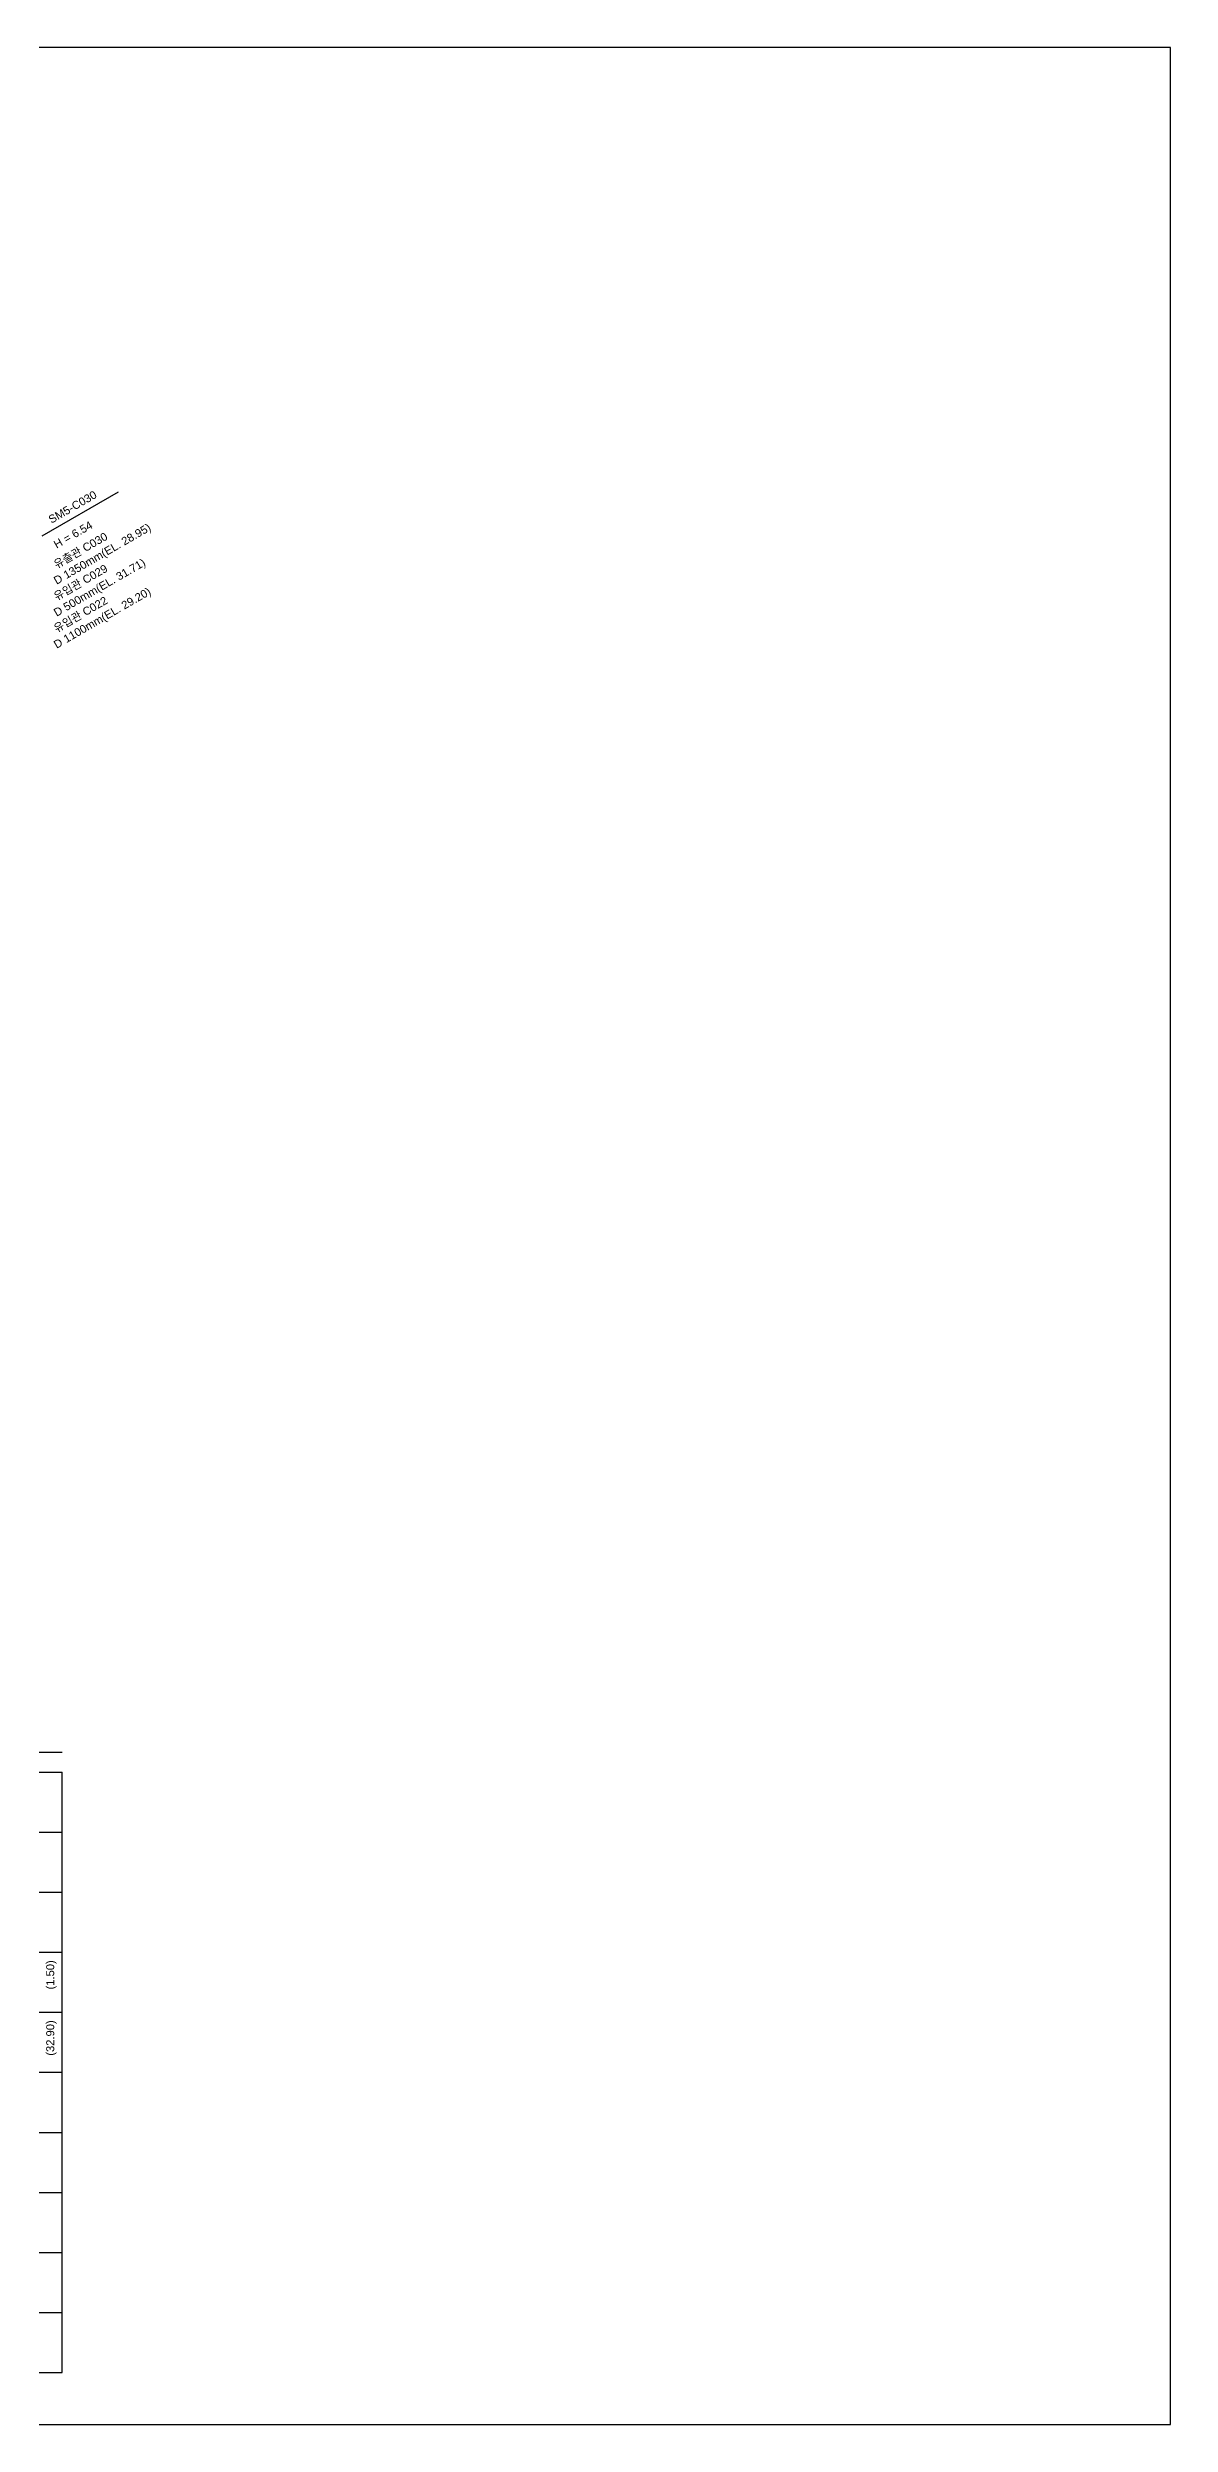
# Model space of a CAD drawing. Header units: millimetres. Extents: x -7351 to 135086, y 1419 to 5643.
# Drawn here: x 40875 to 41155, y 1419 to 2013 of the extents above; entities that cross this region are included whole.
import ezdxf
from ezdxf.enums import TextEntityAlignment as Align

# ---------------------------------------------------------------- set-up
doc = ezdxf.new("R2010")
doc.units = ezdxf.units.MM
for name, color, linetype in [('KZ_종단_깃발', 7, 'Continuous'), ('KZ_종단_도각', 7, 'Continuous'), ('KZ_종단_테이블문자', 7, 'Continuous'), ('KZ_종단_테이블선', 7, 'Continuous')]:
    doc.layers.add(name, color=color, linetype=linetype)
doc.styles.get("Standard").update_dxf_attribs({"font": 'arial.ttf'})

msp = doc.modelspace()

# ---------------------------------------------------------------- linework, layer by layer
at = {"layer": 'KZ_종단_깃발'}
msp.add_line((40873.2, 1891), (40892.25, 1902), dxfattribs=at)
at = {"layer": 'KZ_종단_도각'}
msp.add_lwpolyline([(40314.36, 1419.04), (41155.36, 1419.04), (41155.36, 2013.04), (40314.36, 2013.04)], close=True, dxfattribs=at)
at = {"layer": 'KZ_종단_테이블선'}
for p, q in [((40339.36, 1587.04), (40878.2, 1587.04)), ((40339.36, 1582.04), (40878.2, 1582.04)), ((40878.2, 1567.04), (40878.2, 1582.04)), ((40339.36, 1567.04), (40878.2, 1567.04)), ((40878.2, 1552.04), (40878.2, 1567.04)), ((40339.36, 1552.04), (40878.2, 1552.04)), ((40878.2, 1537.04), (40878.2, 1552.04)), ((40339.36, 1537.04), (40878.2, 1537.04)), ((40878.2, 1522.04), (40878.2, 1537.04)), ((40339.36, 1522.04), (40878.2, 1522.04)), ((40878.2, 1507.04), (40878.2, 1522.04)), ((40339.36, 1507.04), (40878.2, 1507.04)), ((40878.2, 1492.04), (40878.2, 1507.04)), ((40339.36, 1492.04), (40878.2, 1492.04)), ((40878.2, 1477.04), (40878.2, 1492.04)), ((40339.36, 1477.04), (40878.2, 1477.04)), ((40878.2, 1462.04), (40878.2, 1477.04)), ((40339.36, 1462.04), (40878.2, 1462.04)), ((40878.2, 1447.04), (40878.2, 1462.04)), ((40339.36, 1447.04), (40878.2, 1447.04)), ((40878.2, 1432.04), (40878.2, 1447.04)), ((40339.36, 1432.04), (40878.2, 1432.04))]:
    msp.add_line(p, q, dxfattribs=at)

# ---------------------------------------------------------------- texts
at = {"layer": 'KZ_종단_깃발'}
msp.add_text('SM5-C030', height=2, rotation=30, dxfattribs=at).set_placement((40875.8, 1893.5), align=Align.BOTTOM_LEFT)
for s, p in [('H = 6.54', (40875.8, 1889.5)), ('D 1350mm(EL. 28.95)', (40875.8, 1880.5)), ('유출관 C030', (40875.8, 1884.5)), ('D 500mm(EL. 31.71)', (40875.8, 1872.5)), ('유입관 C029', (40875.8, 1876.5)), ('D 1100mm(EL. 29.20)', (40875.8, 1864.5)), ('유입관 C022', (40875.8, 1868.5))]:
    msp.add_text(s, height=2, rotation=30, dxfattribs=at).set_placement(p, align=Align.TOP_LEFT)
at = {"layer": 'KZ_종단_테이블문자'}
for s, p in [('(1.50)', (40875.2, 1535.04)), ('(32.90)', (40875.2, 1520.04))]:
    msp.add_text(s, height=2, rotation=90, dxfattribs=at).set_placement(p, align=Align.MIDDLE_RIGHT)

doc.saveas('drawing.dxf')
